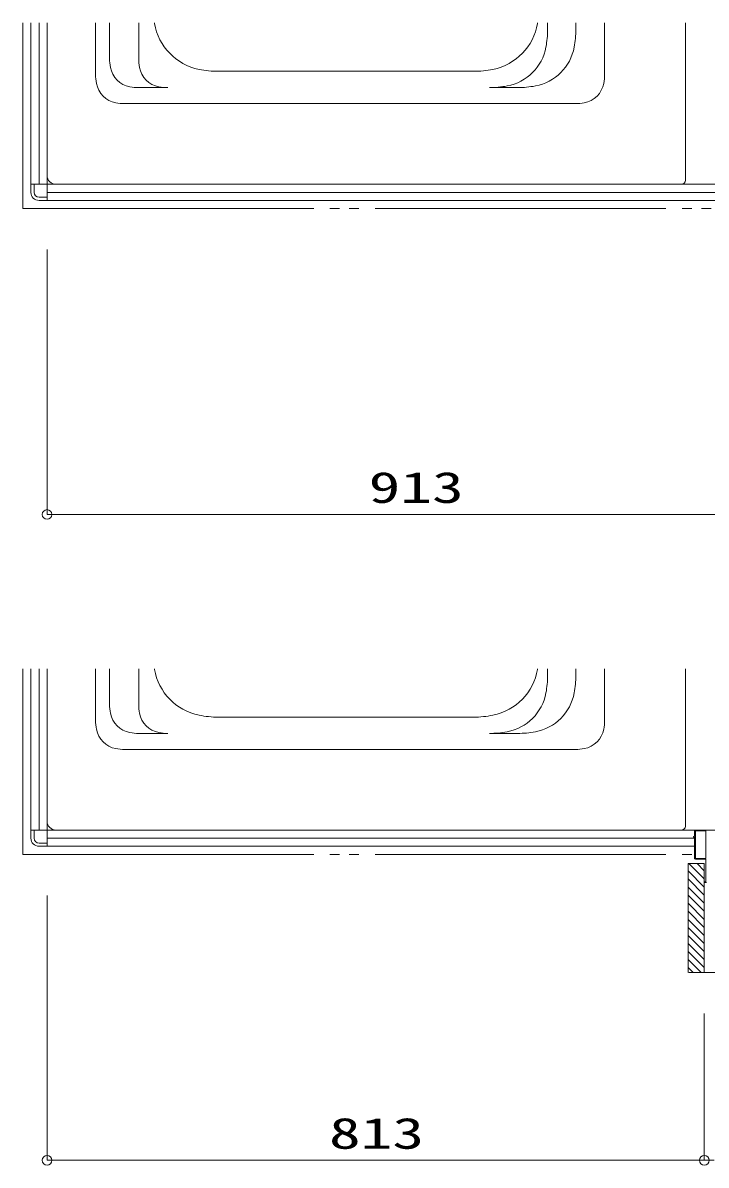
# Model space of a CAD drawing. Units: millimetres on the paper. Extents: x -305 to 305, y -152 to 152.
# Drawn here: x -244.9 to -202.6, y -63.2 to 7.6 of the extents above; entities that cross this region are included whole.
import ezdxf
from ezdxf.enums import TextEntityAlignment as Align

# ---------------------------------------------------------------- set-up
doc = ezdxf.new("R2010")
doc.units = ezdxf.units.MM
doc.linetypes.add('LONG_DOUBLE_CHAIN', pattern=[21.8, 18, -1, 0.6, -0.6, 0.6, -1])
doc.layers.add('0-0_0', color=7, linetype='Continuous', lineweight=9)
doc.layers.add('0-1_VIEW0001', color=7, linetype='Continuous', lineweight=9)
doc.styles.add('ＭＳ ゴシック', font='')
doc.styles.get('ＭＳ ゴシック').set_extended_font_data('MS Gothic')

# ---------------------------------------------------------------- blocks, each defined once
blk = doc.blocks.new('_ORIGIN')
at = {"layer": '0-0_0'}
blk.add_line((0, 0), (-1, 0), dxfattribs=at)
blk.add_circle((0, 0), 0.5, dxfattribs=at)

msp = doc.modelspace()

# ---------------------------------------------------------------- linework, layer by layer
at = {"layer": '0-1_VIEW0001', "linetype": 'LONG_DOUBLE_CHAIN'}
for p, q in [((-244.934, 7.574), (-244.934, -3.926)), ((-244.934, -3.926), (-198.359, -3.926)), ((-244.934, -32.426), (-244.934, -43.926)), ((-244.934, -43.926), (-203.359, -43.926))]:
    msp.add_line(p, q, dxfattribs=at)
at = {"layer": '0-1_VIEW0001'}
for p, q in [((-244.434, 7.574), (-244.434, -2.426)), ((-243.934, -2.426), (-243.934, 7.574)), ((-243.434, -3.426), (-243.434, 7.574)), ((-243.434, -1.877), (-243.434, 7.573)), ((-240.434, 4.371), (-240.434, 7.573)), ((-239.565, 7.573), (-239.565, 5.362)), ((-237.765, 7.573), (-237.765, 5.362)), ((-212.46, 7.573), (-212.46, 7.16)), ((-210.71, 7.573), (-210.71, 7.16)), ((-208.934, 7.573), (-208.934, 4.371)), ((-203.934, 7.573), (-203.934, -2.177)), ((-232.837, 4.573), (-217.032, 4.573)), ((-235.968, 3.565), (-237.767, 3.565)), ((-216.056, 3.565), (-214.306, 3.565)), ((-238.637, 2.573), (-210.732, 2.573)), ((-244.434, -2.426), (-244.034, -2.426)), ((-244.434, -2.426), (-244.434, -2.926)), ((-244.234, -2.426), (-244.234, -2.926)), ((-242.884, -2.427), (-204.184, -2.427)), ((-243.934, -3.226), (-243.434, -3.226)), ((-243.934, -3.426), (-243.434, -3.426)), ((-198.359, -2.926), (-243.434, -2.926)), ((-243.434, -3.426), (-243.434, -3.026)), ((-198.359, -3.426), (-243.434, -3.426)), ((-243.434, -3.426), (-198.359, -3.426)), ((-243.434, -6.467), (-243.434, -22.875)), ((-242.834, -22.875), (-198.359, -22.875)), ((-244.434, -32.426), (-244.434, -42.426)), ((-243.934, -42.426), (-243.934, -32.426)), ((-243.434, -43.426), (-243.434, -32.426)), ((-243.434, -41.877), (-243.434, -32.427)), ((-240.434, -35.629), (-240.434, -32.427)), ((-239.565, -32.427), (-239.565, -34.638)), ((-237.765, -32.427), (-237.765, -34.638)), ((-212.46, -32.427), (-212.46, -32.84)), ((-210.71, -32.427), (-210.71, -32.84)), ((-208.934, -32.427), (-208.934, -35.629)), ((-203.934, -32.427), (-203.934, -42.177)), ((-232.837, -35.427), (-217.032, -35.427)), ((-235.968, -36.435), (-237.767, -36.435)), ((-216.056, -36.435), (-214.306, -36.435)), ((-238.637, -37.427), (-210.732, -37.427)), ((-244.434, -42.426), (-244.034, -42.426)), ((-244.434, -42.426), (-244.434, -42.926)), ((-244.234, -42.426), (-244.234, -42.926)), ((-242.884, -42.427), (-204.184, -42.427)), ((-203.311, -42.426), (-201.885, -42.426)), ((-203.359, -42.926), (-243.434, -42.926)), ((-243.434, -43.426), (-243.434, -43.026)), ((-203.434, -42.836), (-203.434, -42.856)), ((-203.374, -42.826), (-203.424, -42.826)), ((-203.424, -42.866), (-203.374, -42.866)), ((-203.359, -42.476), (-203.359, -42.811)), ((-203.359, -42.881), (-203.359, -44.176)), ((-203.314, -42.486), (-203.314, -44.166)), ((-202.674, -42.471), (-203.299, -42.471)), ((-202.659, -44.166), (-202.659, -42.486)), ((-243.934, -43.226), (-243.434, -43.226)), ((-243.934, -43.426), (-243.434, -43.426)), ((-243.434, -43.426), (-203.359, -43.426)), ((-203.359, -43.426), (-243.434, -43.426)), ((-203.759, -51.251), (-203.759, -44.501)), ((-202.76, -44.501), (-203.759, -44.501)), ((-202.759, -45.451), (-203.709, -44.501)), ((-203.309, -44.226), (-202.674, -44.226)), ((-203.299, -44.181), (-202.674, -44.181)), ((-202.759, -44.951), (-203.209, -44.501)), ((-202.759, -51.251), (-202.759, -44.501)), ((-202.659, -44.241), (-202.659, -45.611)), ((-202.759, -45.951), (-203.759, -44.951)), ((-202.759, -46.451), (-203.759, -45.451)), ((-202.759, -46.951), (-203.759, -45.951)), ((-202.674, -45.626), (-202.744, -45.626)), ((-202.744, -45.676), (-202.624, -45.676)), ((-243.434, -46.467), (-243.434, -62.875)), ((-202.759, -47.451), (-203.759, -46.451)), ((-202.759, -47.951), (-203.759, -46.951)), ((-202.759, -48.451), (-203.759, -47.451)), ((-202.759, -48.951), (-203.759, -47.951)), ((-202.759, -49.451), (-203.759, -48.451)), ((-202.759, -49.951), (-203.759, -48.951)), ((-202.759, -50.446), (-203.759, -49.446)), ((-202.759, -50.941), (-203.759, -49.941)), ((-202.944, -51.251), (-203.759, -50.436)), ((-203.439, -51.251), (-203.759, -50.931)), ((-203.708, -51.251), (-168.109, -51.251)), ((-202.759, -53.791), (-202.759, -62.875)), ((-202.759, -53.791), (-202.759, -62.875)), ((-242.834, -62.875), (-203.359, -62.875))]:
    msp.add_line(p, q, dxfattribs=at)
for points in [[(-198.309, -2.426), (-244.434, -2.426), (-244.434, 7.574)], [(-203.309, -42.426), (-244.434, -42.426), (-244.434, -32.426)]]:
    msp.add_lwpolyline(points, dxfattribs=at)
for centre, radius, start, end in [((-229.884, 8.713), 7, 189.37107, 189.69632), ((-233.334, 8.123), 3.5, 189.69632, 258.52166), ((-216.534, 8.123), 3.5, 281.47834, 350.30368), ((-219.984, 8.713), 7, 350.23915, 350.62892), ((-218.46, 7.16), 6, 349.52469, 0), ((-216.71, 7.16), 6, 349.52469, 0), ((-215.51, 6.615), 3, 280.47532, 349.52469), ((-213.76, 6.615), 3, 280.47532, 349.52469), ((-236.565, 5.362), 3, 179.99999, 190.47532), ((-234.765, 5.362), 3, 179.99999, 190.47532), ((-237.434, 4.371), 3, 179.99999, 190.47532), ((-238.04, 5.09), 1.5, 190.47532, 259.52469), ((-236.24, 5.09), 1.5, 190.47532, 259.52469), ((-232.837, 10.573), 6, 258.52166, 270), ((-217.032, 10.573), 6, 270, 281.47834), ((-211.934, 4.371), 3, 349.52469, 0), ((-238.909, 4.098), 1.5, 190.47532, 259.52469), ((-237.767, 6.565), 3, 259.52469, 270), ((-235.968, 6.565), 3, 259.52469, 270), ((-216.056, 9.565), 6, 270, 280.47532), ((-214.306, 9.565), 6, 270, 280.47532), ((-210.459, 4.098), 1.5, 280.47531, 349.52469), ((-238.637, 5.573), 3, 259.52469, 270), ((-210.732, 5.573), 3, 270, 280.47532), ((-242.884, -1.877), 0.55, 179.99999, 270), ((-204.184, -2.177), 0.25, 270, 0), ((-243.934, -2.926), 0.5, 180, 270), ((-243.934, -2.926), 0.3, 180, 270), ((-229.884, -31.287), 7, 189.37107, 189.69632), ((-233.334, -31.877), 3.5, 189.69632, 258.52166), ((-216.534, -31.877), 3.5, 281.47834, 350.30368), ((-219.984, -31.287), 7, 350.23915, 350.62892), ((-218.46, -32.84), 6, 349.52469, 0), ((-216.71, -32.84), 6, 349.52469, 0), ((-215.51, -33.385), 3, 280.47532, 349.52469), ((-213.76, -33.385), 3, 280.47532, 349.52469), ((-236.565, -34.638), 3, 179.99999, 190.47532), ((-234.765, -34.638), 3, 179.99999, 190.47532), ((-238.04, -34.91), 1.5, 190.47532, 259.52469), ((-236.24, -34.91), 1.5, 190.47532, 259.52469), ((-232.837, -29.427), 6, 258.52166, 270), ((-217.032, -29.427), 6, 270, 281.47834), ((-237.434, -35.629), 3, 179.99999, 190.47532), ((-211.934, -35.629), 3, 349.52469, 0), ((-238.909, -35.902), 1.5, 190.47532, 259.52469), ((-237.767, -33.435), 3, 259.52469, 270), ((-235.968, -33.435), 3, 259.52469, 270), ((-216.056, -30.435), 6, 270, 280.47532), ((-214.306, -30.435), 6, 270, 280.47532), ((-210.459, -35.902), 1.5, 280.47531, 349.52469), ((-238.637, -34.427), 3, 259.52469, 270), ((-210.732, -34.427), 3, 270, 280.47532), ((-242.884, -41.877), 0.55, 180, 270), ((-204.184, -42.177), 0.25, 270, 0), ((-203.309, -42.476), 0.05, 90, 180), ((-243.934, -42.926), 0.5, 180, 270), ((-243.934, -42.926), 0.3, 180, 270), ((-203.424, -42.836), 0.01, 90, 180), ((-203.424, -42.856), 0.01, 180, 270), ((-203.374, -42.811), 0.015, 270, 0), ((-203.374, -42.881), 0.015, 0, 90), ((-203.299, -42.486), 0.015, 90, 180), ((-202.674, -42.486), 0.015, 0, 90), ((-203.309, -44.176), 0.05, 180, 270), ((-203.299, -44.166), 0.015, 180, 270), ((-202.674, -44.166), 0.015, 270, 0), ((-202.674, -44.241), 0.015, 0, 90), ((-202.744, -45.641), 0.015, 90, 180), ((-202.744, -45.661), 0.015, 180, 270), ((-202.674, -45.611), 0.015, 270, 0)]:
    msp.add_arc(centre, radius, start, end, dxfattribs=at)

# ---------------------------------------------------------------- block references
at = {"layer": '0-1_VIEW0001', "xscale": 0.6, "yscale": 0.6, "rotation": 180}
for p in [(-243.434, -22.875), (-243.434, -62.875), (-202.759, -62.875)]:
    msp.add_blockref('_ORIGIN', p, dxfattribs=at)
at = {"layer": '0-1_VIEW0001', "xscale": 0.6, "yscale": 0.6}
msp.add_blockref('_ORIGIN', (-202.759, -62.875), dxfattribs=at)

# ---------------------------------------------------------------- texts
at = {"layer": '0-1_VIEW0001', "style": 'ＭＳ ゴシック', "width": 1.5}
for s, p in [('913', (-223.532, -22.736)), ('813', (-225.985, -62.736))]:
    msp.add_text(s, height=1.921, dxfattribs=at).set_placement(p, align=Align.BOTTOM_LEFT)

doc.saveas('drawing.dxf')
